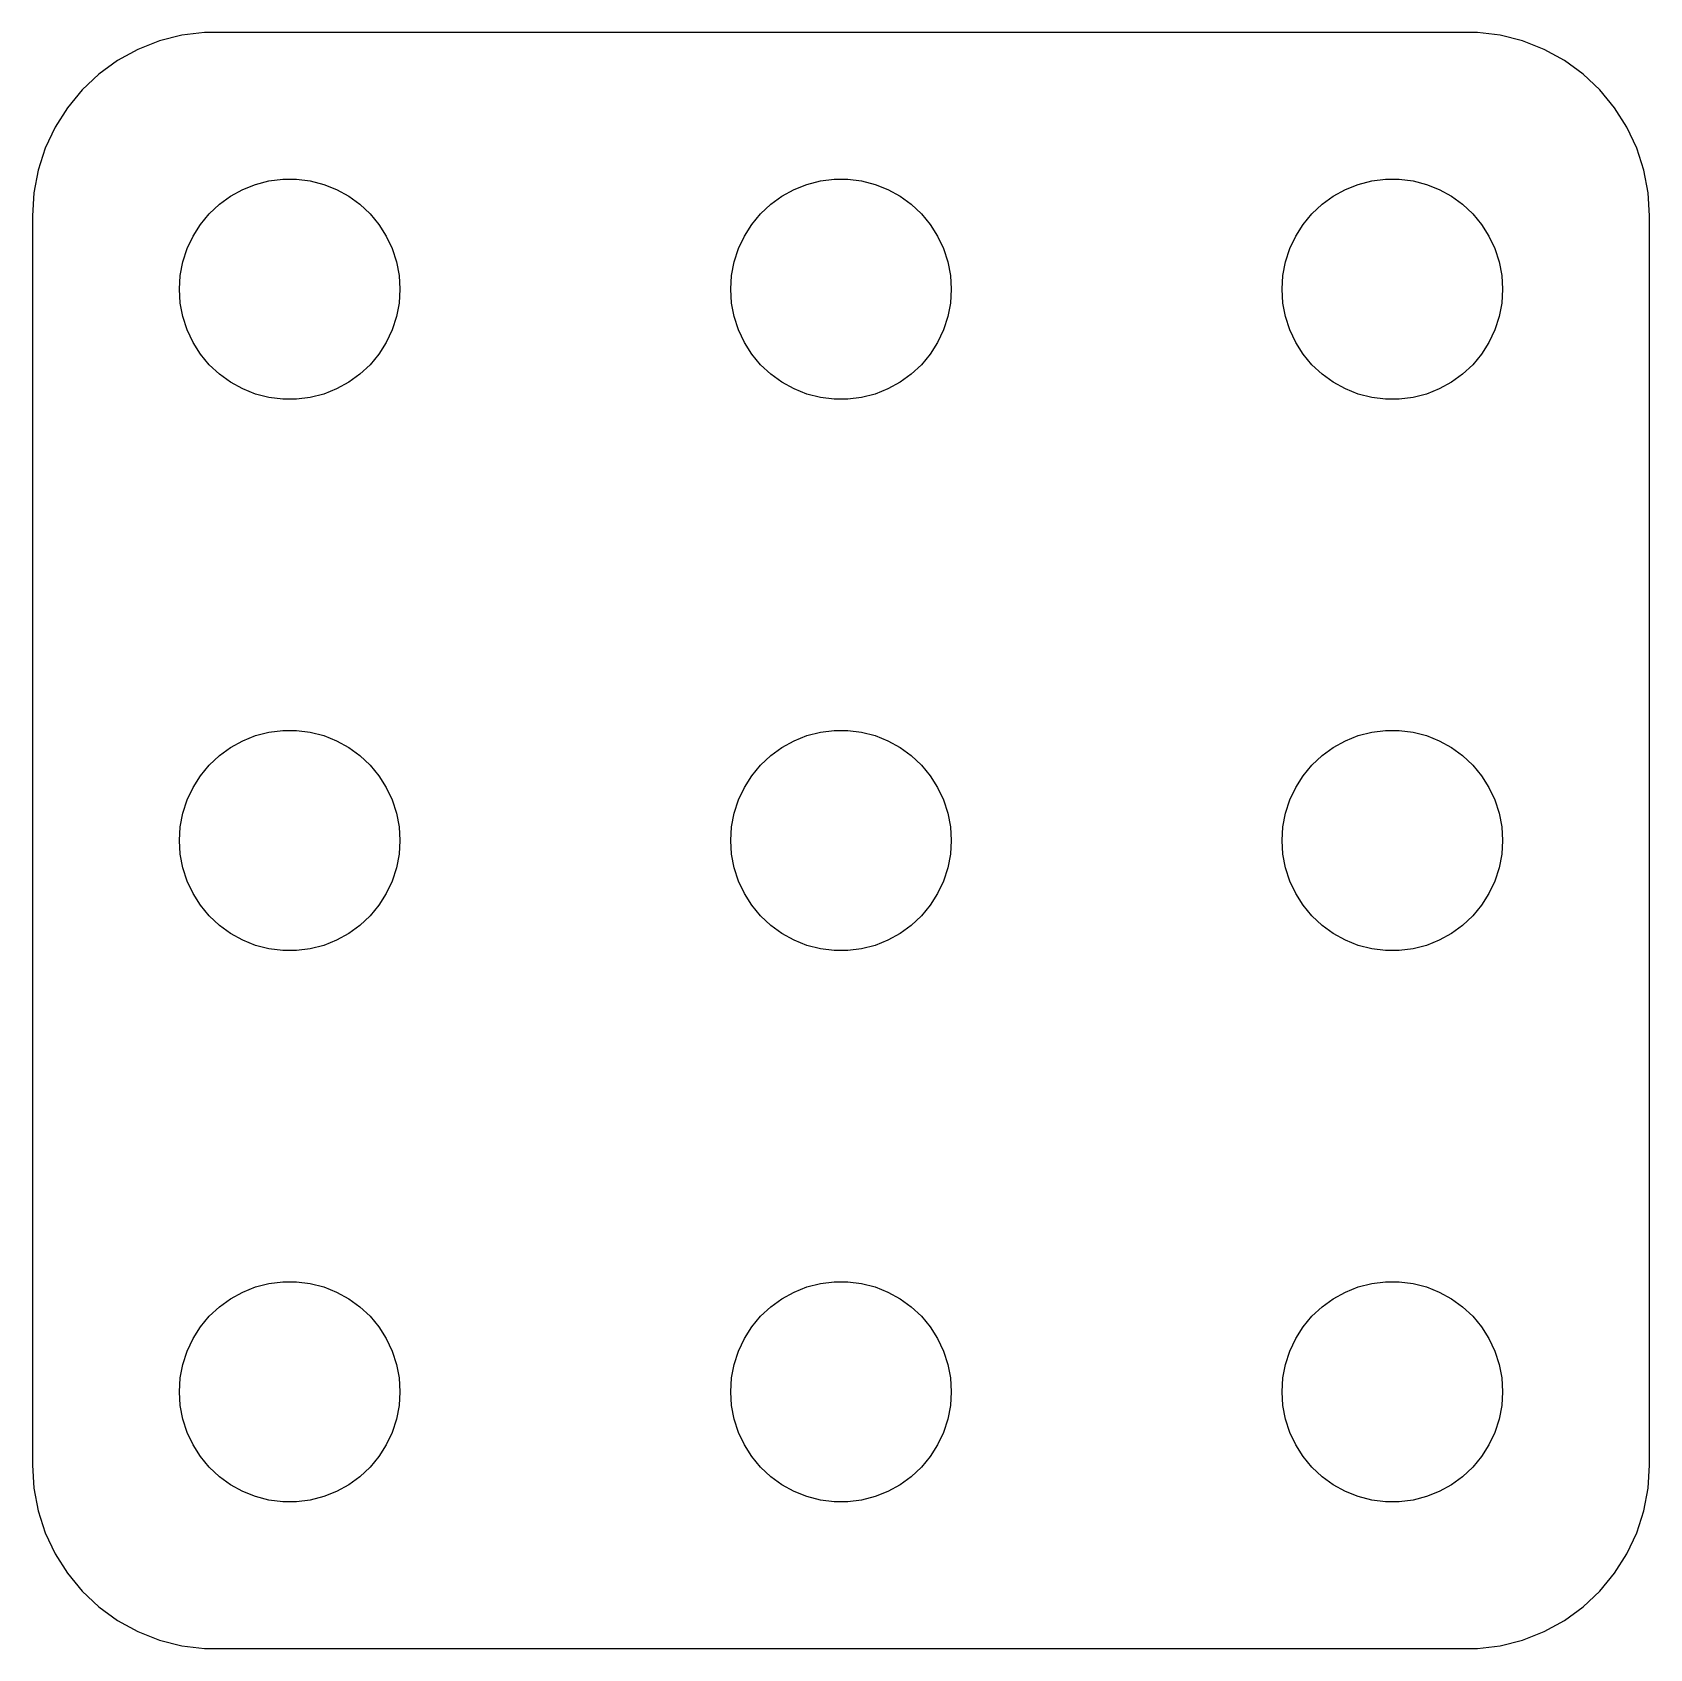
# Model space of a CAD drawing. Header units: metres. Extents: x -11 to 11, y -11 to 11.
import ezdxf

# ---------------------------------------------------------------- set-up
doc = ezdxf.new("R2010")
doc.units = ezdxf.units.M

msp = doc.modelspace()

# ---------------------------------------------------------------- linework, layer by layer
for p, q in [((-9.27254, 10.8776), (-9.56444, 10.7621)), ((-8.96844, 10.9557), (-9.27254, 10.8776)), ((-8.65697, 10.9951), (-8.96844, 10.9557)), ((8.65697, 10.9951), (-8.65697, 10.9951)), ((8.96844, 10.9557), (8.65697, 10.9951)), ((9.27254, 10.8776), (8.96844, 10.9557)), ((9.56444, 10.7621), (9.27254, 10.8776)), ((-9.83955, 10.6108), (-10.0936, 10.4263)), ((-9.56444, 10.7621), (-9.83955, 10.6108)), ((9.83955, 10.6108), (9.56444, 10.7621)), ((10.0936, 10.4263), (9.83955, 10.6108)), ((-10.0936, 10.4263), (-10.3224, 10.2114)), ((10.3224, 10.2114), (10.0936, 10.4263)), ((-10.3224, 10.2114), (-10.5225, 9.96945)), ((10.5225, 9.96945), (10.3224, 10.2114)), ((-10.5225, 9.96945), (-10.6908, 9.70438)), ((10.6908, 9.70438), (10.5225, 9.96945)), ((-10.6908, 9.70438), (-10.8244, 9.4203)), ((10.8244, 9.4203), (10.6908, 9.70438)), ((-10.8244, 9.4203), (-10.9214, 9.12172)), ((10.9214, 9.12172), (10.8244, 9.4203)), ((-10.9214, 9.12172), (-10.9803, 8.81332)), ((10.9803, 8.81332), (10.9214, 9.12172)), ((-10.9803, 8.81332), (-11, 8.5)), ((-8.30373, 8.76648), (-8.13866, 8.85724)), ((-8.13866, 8.85724), (-7.96352, 8.92657)), ((-7.96352, 8.92657), (-7.78107, 8.97342)), ((-7.78107, 8.97342), (-7.59418, 8.99704)), ((-7.59418, 8.99704), (-7.40581, 8.99704)), ((-7.40581, 8.99704), (-7.21892, 8.97342)), ((-7.21892, 8.97342), (-7.03647, 8.92657)), ((-7.03647, 8.92657), (-6.86133, 8.85724)), ((-6.86133, 8.85724), (-6.69626, 8.76648)), ((-0.803726, 8.76648), (-0.638657, 8.85724)), ((-0.638657, 8.85724), (-0.463516, 8.92657)), ((-0.463516, 8.92657), (-0.281067, 8.97342)), ((-0.281067, 8.97342), (-0.094177, 8.99704)), ((-0.094177, 8.99704), (0.094177, 8.99704)), ((0.094177, 8.99704), (0.281067, 8.97342)), ((0.281067, 8.97342), (0.463516, 8.92657)), ((0.463516, 8.92657), (0.638657, 8.85724)), ((0.638657, 8.85724), (0.803726, 8.76648)), ((6.69626, 8.76648), (6.86133, 8.85724)), ((6.86133, 8.85724), (7.03647, 8.92657)), ((7.03647, 8.92657), (7.21892, 8.97342)), ((7.21892, 8.97342), (7.40581, 8.99704)), ((7.40581, 8.99704), (7.59418, 8.99704)), ((7.59418, 8.99704), (7.78107, 8.97342)), ((7.78107, 8.97342), (7.96352, 8.92657)), ((7.96352, 8.92657), (8.13866, 8.85724)), ((8.13866, 8.85724), (8.30373, 8.76648)), ((11, 8.5), (10.9803, 8.81332)), ((-8.59344, 8.52681), (-8.45613, 8.65576)), ((-8.45613, 8.65576), (-8.30373, 8.76648)), ((-6.69626, 8.76648), (-6.54385, 8.65576)), ((-6.54385, 8.65576), (-6.40654, 8.52681)), ((-1.09344, 8.52681), (-0.956131, 8.65576)), ((-0.956131, 8.65576), (-0.803726, 8.76648)), ((0.803726, 8.76648), (0.956131, 8.65576)), ((0.956131, 8.65576), (1.09344, 8.52681)), ((6.40654, 8.52681), (6.54385, 8.65576)), ((6.54385, 8.65576), (6.69626, 8.76648)), ((8.30373, 8.76648), (8.45613, 8.65576)), ((8.45613, 8.65576), (8.59344, 8.52681)), ((-11, 8.5), (-11, -8.5)), ((-8.81445, 8.22263), (-8.71352, 8.38167)), ((-8.71352, 8.38167), (-8.59344, 8.52681)), ((-6.40654, 8.52681), (-6.28647, 8.38167)), ((-6.28647, 8.38167), (-6.18553, 8.22263)), ((-1.31445, 8.22263), (-1.21352, 8.38167)), ((-1.21352, 8.38167), (-1.09344, 8.52681)), ((1.09344, 8.52681), (1.21352, 8.38167)), ((1.21352, 8.38167), (1.31445, 8.22263)), ((6.18553, 8.22263), (6.28647, 8.38167)), ((6.28647, 8.38167), (6.40654, 8.52681)), ((8.59344, 8.52681), (8.71352, 8.38167)), ((8.71352, 8.38167), (8.81445, 8.22263)), ((11, -8.5), (11, 8.5)), ((-8.89465, 8.05219), (-8.81445, 8.22263)), ((-6.18553, 8.22263), (-6.10533, 8.05219)), ((-1.39465, 8.05219), (-1.31445, 8.22263)), ((1.31445, 8.22263), (1.39465, 8.05219)), ((6.10533, 8.05219), (6.18553, 8.22263)), ((8.81445, 8.22263), (8.89465, 8.05219)), ((-8.95287, 7.87303), (-8.89465, 8.05219)), ((-6.10533, 8.05219), (-6.04712, 7.87303)), ((-1.45287, 7.87303), (-1.39465, 8.05219)), ((1.39465, 8.05219), (1.45287, 7.87303)), ((6.04712, 7.87303), (6.10533, 8.05219)), ((8.89465, 8.05219), (8.95287, 7.87303)), ((-8.98816, 7.68799), (-8.95287, 7.87303)), ((-6.04712, 7.87303), (-6.01183, 7.68799)), ((-1.48816, 7.68799), (-1.45287, 7.87303)), ((1.45287, 7.87303), (1.48816, 7.68799)), ((6.01183, 7.68799), (6.04712, 7.87303)), ((8.95287, 7.87303), (8.98816, 7.68799)), ((-9, 7.5), (-8.98816, 7.68799)), ((-8.98816, 7.312), (-9, 7.5)), ((-6.01183, 7.68799), (-6, 7.5)), ((-6, 7.5), (-6.01183, 7.312)), ((-1.5, 7.5), (-1.48816, 7.68799)), ((-1.48816, 7.312), (-1.5, 7.5)), ((1.48816, 7.68799), (1.5, 7.5)), ((1.5, 7.5), (1.48816, 7.312)), ((6, 7.5), (6.01183, 7.68799)), ((6.01183, 7.312), (6, 7.5)), ((8.98816, 7.68799), (9, 7.5)), ((9, 7.5), (8.98816, 7.312)), ((-8.95287, 7.12695), (-8.98816, 7.312)), ((-6.01183, 7.312), (-6.04712, 7.12695)), ((-1.45287, 7.12695), (-1.48816, 7.312)), ((1.48816, 7.312), (1.45287, 7.12695)), ((6.04712, 7.12695), (6.01183, 7.312)), ((8.98816, 7.312), (8.95287, 7.12695)), ((-8.89465, 6.9478), (-8.95287, 7.12695)), ((-6.04712, 7.12695), (-6.10533, 6.9478)), ((-1.39465, 6.9478), (-1.45287, 7.12695)), ((1.45287, 7.12695), (1.39465, 6.9478)), ((6.10533, 6.9478), (6.04712, 7.12695)), ((8.95287, 7.12695), (8.89465, 6.9478)), ((-8.81445, 6.77736), (-8.89465, 6.9478)), ((-6.10533, 6.9478), (-6.18553, 6.77736)), ((-1.31445, 6.77736), (-1.39465, 6.9478)), ((1.39465, 6.9478), (1.31445, 6.77736)), ((6.18553, 6.77736), (6.10533, 6.9478)), ((8.89465, 6.9478), (8.81445, 6.77736)), ((-8.71352, 6.61832), (-8.81445, 6.77736)), ((-8.59344, 6.47318), (-8.71352, 6.61832)), ((-6.28647, 6.61832), (-6.40654, 6.47318)), ((-6.18553, 6.77736), (-6.28647, 6.61832)), ((-1.21352, 6.61832), (-1.31445, 6.77736)), ((-1.09344, 6.47318), (-1.21352, 6.61832)), ((1.21352, 6.61832), (1.09344, 6.47318)), ((1.31445, 6.77736), (1.21352, 6.61832)), ((6.28647, 6.61832), (6.18553, 6.77736)), ((6.40654, 6.47318), (6.28647, 6.61832)), ((8.71352, 6.61832), (8.59344, 6.47318)), ((8.81445, 6.77736), (8.71352, 6.61832)), ((-8.45613, 6.34422), (-8.59344, 6.47318)), ((-6.40654, 6.47318), (-6.54385, 6.34422)), ((-0.956131, 6.34422), (-1.09344, 6.47318)), ((1.09344, 6.47318), (0.956131, 6.34422)), ((6.54385, 6.34422), (6.40654, 6.47318)), ((8.59344, 6.47318), (8.45613, 6.34422)), ((-8.30373, 6.23351), (-8.45613, 6.34422)), ((-8.13866, 6.14275), (-8.30373, 6.23351)), ((-6.69626, 6.23351), (-6.86133, 6.14275)), ((-6.54385, 6.34422), (-6.69626, 6.23351)), ((-0.803726, 6.23351), (-0.956131, 6.34422)), ((-0.638657, 6.14275), (-0.803726, 6.23351)), ((0.803726, 6.23351), (0.638657, 6.14275)), ((0.956131, 6.34422), (0.803726, 6.23351)), ((6.69626, 6.23351), (6.54385, 6.34422)), ((6.86133, 6.14275), (6.69626, 6.23351)), ((8.30373, 6.23351), (8.13866, 6.14275)), ((8.45613, 6.34422), (8.30373, 6.23351)), ((-7.96352, 6.07341), (-8.13866, 6.14275)), ((-7.78107, 6.02657), (-7.96352, 6.07341)), ((-7.59418, 6.00294), (-7.78107, 6.02657)), ((-7.40581, 6.00294), (-7.59418, 6.00294)), ((-7.21892, 6.02657), (-7.40581, 6.00294)), ((-7.03647, 6.07341), (-7.21892, 6.02657)), ((-6.86133, 6.14275), (-7.03647, 6.07341)), ((-0.463516, 6.07341), (-0.638657, 6.14275)), ((-0.281067, 6.02657), (-0.463516, 6.07341)), ((-0.094177, 6.00294), (-0.281067, 6.02657)), ((0.094177, 6.00294), (-0.094177, 6.00294)), ((0.281067, 6.02657), (0.094177, 6.00294)), ((0.463516, 6.07341), (0.281067, 6.02657)), ((0.638657, 6.14275), (0.463516, 6.07341)), ((7.03647, 6.07341), (6.86133, 6.14275)), ((7.21892, 6.02657), (7.03647, 6.07341)), ((7.40581, 6.00294), (7.21892, 6.02657)), ((7.59418, 6.00294), (7.40581, 6.00294)), ((7.78107, 6.02657), (7.59418, 6.00294)), ((7.96352, 6.07341), (7.78107, 6.02657)), ((8.13866, 6.14275), (7.96352, 6.07341)), ((-8.30373, 1.26648), (-8.13866, 1.35724)), ((-8.13866, 1.35724), (-7.96352, 1.42657)), ((-7.96352, 1.42657), (-7.78107, 1.47342)), ((-7.78107, 1.47342), (-7.59418, 1.49704)), ((-7.59418, 1.49704), (-7.40581, 1.49704)), ((-7.40581, 1.49704), (-7.21892, 1.47342)), ((-7.21892, 1.47342), (-7.03647, 1.42657)), ((-7.03647, 1.42657), (-6.86133, 1.35724)), ((-6.86133, 1.35724), (-6.69626, 1.26648)), ((-0.803726, 1.26648), (-0.638657, 1.35724)), ((-0.638657, 1.35724), (-0.463516, 1.42657)), ((-0.463516, 1.42657), (-0.281067, 1.47342)), ((-0.281067, 1.47342), (-0.094177, 1.49704)), ((-0.094177, 1.49704), (0.094177, 1.49704)), ((0.094177, 1.49704), (0.281067, 1.47342)), ((0.281067, 1.47342), (0.463516, 1.42657)), ((0.463516, 1.42657), (0.638657, 1.35724)), ((0.638657, 1.35724), (0.803726, 1.26648)), ((6.69626, 1.26648), (6.86133, 1.35724)), ((6.86133, 1.35724), (7.03647, 1.42657)), ((7.03647, 1.42657), (7.21892, 1.47342)), ((7.21892, 1.47342), (7.40581, 1.49704)), ((7.40581, 1.49704), (7.59418, 1.49704)), ((7.59418, 1.49704), (7.78107, 1.47342)), ((7.78107, 1.47342), (7.96352, 1.42657)), ((7.96352, 1.42657), (8.13866, 1.35724)), ((8.13866, 1.35724), (8.30373, 1.26648)), ((-8.59344, 1.02681), (-8.45613, 1.15576)), ((-8.45613, 1.15576), (-8.30373, 1.26648)), ((-6.69626, 1.26648), (-6.54385, 1.15576)), ((-6.54385, 1.15576), (-6.40654, 1.02681)), ((-1.09344, 1.02681), (-0.956131, 1.15576)), ((-0.956131, 1.15576), (-0.803726, 1.26648)), ((0.803726, 1.26648), (0.956131, 1.15576)), ((0.956131, 1.15576), (1.09344, 1.02681)), ((6.40654, 1.02681), (6.54385, 1.15576)), ((6.54385, 1.15576), (6.69626, 1.26648)), ((8.30373, 1.26648), (8.45613, 1.15576)), ((8.45613, 1.15576), (8.59344, 1.02681)), ((-8.81445, 0.722626), (-8.71352, 0.881668)), ((-8.71352, 0.881668), (-8.59344, 1.02681)), ((-6.40654, 1.02681), (-6.28647, 0.881668)), ((-6.28647, 0.881668), (-6.18553, 0.722626)), ((-1.31445, 0.722626), (-1.21352, 0.881668)), ((-1.21352, 0.881668), (-1.09344, 1.02681)), ((1.09344, 1.02681), (1.21352, 0.881668)), ((1.21352, 0.881668), (1.31445, 0.722626)), ((6.18553, 0.722626), (6.28647, 0.881668)), ((6.28647, 0.881668), (6.40654, 1.02681)), ((8.59344, 1.02681), (8.71352, 0.881668)), ((8.71352, 0.881668), (8.81445, 0.722626)), ((-8.89465, 0.552185), (-8.81445, 0.722626)), ((-6.18553, 0.722626), (-6.10533, 0.552185)), ((-1.39465, 0.552185), (-1.31445, 0.722626)), ((1.31445, 0.722626), (1.39465, 0.552185)), ((6.10533, 0.552185), (6.18553, 0.722626)), ((8.81445, 0.722626), (8.89465, 0.552185)), ((-8.95287, 0.373032), (-8.89465, 0.552185)), ((-6.10533, 0.552185), (-6.04712, 0.373032)), ((-1.45287, 0.373032), (-1.39465, 0.552185)), ((1.39465, 0.552185), (1.45287, 0.373032)), ((6.04712, 0.373032), (6.10533, 0.552185)), ((8.89465, 0.552185), (8.95287, 0.373032)), ((-8.98816, 0.187988), (-8.95287, 0.373032)), ((-6.04712, 0.373032), (-6.01183, 0.187988)), ((-1.48816, 0.187988), (-1.45287, 0.373032)), ((1.45287, 0.373032), (1.48816, 0.187988)), ((6.01183, 0.187988), (6.04712, 0.373032)), ((8.95287, 0.373032), (8.98816, 0.187988)), ((-9, 0), (-8.98816, 0.187988)), ((-8.98816, -0.187988), (-9, 0)), ((-6.01183, 0.187988), (-6, 0)), ((-6, 0), (-6.01183, -0.187988)), ((-1.5, 0), (-1.48816, 0.187988)), ((-1.48816, -0.187988), (-1.5, 0)), ((1.48816, 0.187988), (1.5, 0)), ((1.5, 0), (1.48816, -0.187988)), ((6, 0), (6.01183, 0.187988)), ((6.01183, -0.187988), (6, 0)), ((8.98816, 0.187988), (9, 0)), ((9, 0), (8.98816, -0.187988)), ((-8.95287, -0.373032), (-8.98816, -0.187988)), ((-6.01183, -0.187988), (-6.04712, -0.373032)), ((-1.45287, -0.373032), (-1.48816, -0.187988)), ((1.48816, -0.187988), (1.45287, -0.373032)), ((6.04712, -0.373032), (6.01183, -0.187988)), ((8.98816, -0.187988), (8.95287, -0.373032)), ((-8.89465, -0.552185), (-8.95287, -0.373032)), ((-6.04712, -0.373032), (-6.10533, -0.552185)), ((-1.39465, -0.552185), (-1.45287, -0.373032)), ((1.45287, -0.373032), (1.39465, -0.552185)), ((6.10533, -0.552185), (6.04712, -0.373032)), ((8.95287, -0.373032), (8.89465, -0.552185)), ((-8.81445, -0.722626), (-8.89465, -0.552185)), ((-6.10533, -0.552185), (-6.18553, -0.722626)), ((-1.31445, -0.722626), (-1.39465, -0.552185)), ((1.39465, -0.552185), (1.31445, -0.722626)), ((6.18553, -0.722626), (6.10533, -0.552185)), ((8.89465, -0.552185), (8.81445, -0.722626)), ((-8.71352, -0.881668), (-8.81445, -0.722626)), ((-6.18553, -0.722626), (-6.28647, -0.881668)), ((-1.21352, -0.881668), (-1.31445, -0.722626)), ((1.31445, -0.722626), (1.21352, -0.881668)), ((6.28647, -0.881668), (6.18553, -0.722626)), ((8.81445, -0.722626), (8.71352, -0.881668)), ((-8.59344, -1.02681), (-8.71352, -0.881668)), ((-8.45613, -1.15576), (-8.59344, -1.02681)), ((-6.40654, -1.02681), (-6.54385, -1.15576)), ((-6.28647, -0.881668), (-6.40654, -1.02681)), ((-1.09344, -1.02681), (-1.21352, -0.881668)), ((-0.956131, -1.15576), (-1.09344, -1.02681)), ((1.09344, -1.02681), (0.956131, -1.15576)), ((1.21352, -0.881668), (1.09344, -1.02681)), ((6.40654, -1.02681), (6.28647, -0.881668)), ((6.54385, -1.15576), (6.40654, -1.02681)), ((8.59344, -1.02681), (8.45613, -1.15576)), ((8.71352, -0.881668), (8.59344, -1.02681)), ((-8.30373, -1.26648), (-8.45613, -1.15576)), ((-8.13866, -1.35724), (-8.30373, -1.26648)), ((-6.69626, -1.26648), (-6.86133, -1.35724)), ((-6.54385, -1.15576), (-6.69626, -1.26648)), ((-0.803726, -1.26648), (-0.956131, -1.15576)), ((-0.638657, -1.35724), (-0.803726, -1.26648)), ((0.803726, -1.26648), (0.638657, -1.35724)), ((0.956131, -1.15576), (0.803726, -1.26648)), ((6.69626, -1.26648), (6.54385, -1.15576)), ((6.86133, -1.35724), (6.69626, -1.26648)), ((8.30373, -1.26648), (8.13866, -1.35724)), ((8.45613, -1.15576), (8.30373, -1.26648)), ((-7.96352, -1.42657), (-8.13866, -1.35724)), ((-7.78107, -1.47342), (-7.96352, -1.42657)), ((-7.59418, -1.49704), (-7.78107, -1.47342)), ((-7.40581, -1.49704), (-7.59418, -1.49704)), ((-7.21892, -1.47342), (-7.40581, -1.49704)), ((-7.03647, -1.42657), (-7.21892, -1.47342)), ((-6.86133, -1.35724), (-7.03647, -1.42657)), ((-0.463516, -1.42657), (-0.638657, -1.35724)), ((-0.281067, -1.47342), (-0.463516, -1.42657)), ((-0.094177, -1.49704), (-0.281067, -1.47342)), ((0.094177, -1.49704), (-0.094177, -1.49704)), ((0.281067, -1.47342), (0.094177, -1.49704)), ((0.463516, -1.42657), (0.281067, -1.47342)), ((0.638657, -1.35724), (0.463516, -1.42657)), ((7.03647, -1.42657), (6.86133, -1.35724)), ((7.21892, -1.47342), (7.03647, -1.42657)), ((7.40581, -1.49704), (7.21892, -1.47342)), ((7.59418, -1.49704), (7.40581, -1.49704)), ((7.78107, -1.47342), (7.59418, -1.49704)), ((7.96352, -1.42657), (7.78107, -1.47342)), ((8.13866, -1.35724), (7.96352, -1.42657)), ((-8.30373, -6.23351), (-8.13866, -6.14275)), ((-8.13866, -6.14275), (-7.96352, -6.07341)), ((-7.96352, -6.07341), (-7.78107, -6.02657)), ((-7.78107, -6.02657), (-7.59418, -6.00294)), ((-7.59418, -6.00294), (-7.40581, -6.00294)), ((-7.40581, -6.00294), (-7.21892, -6.02657)), ((-7.21892, -6.02657), (-7.03647, -6.07341)), ((-7.03647, -6.07341), (-6.86133, -6.14275)), ((-6.86133, -6.14275), (-6.69626, -6.23351)), ((-0.803726, -6.23351), (-0.638657, -6.14275)), ((-0.638657, -6.14275), (-0.463516, -6.07341)), ((-0.463516, -6.07341), (-0.281067, -6.02657)), ((-0.281067, -6.02657), (-0.094177, -6.00294)), ((-0.094177, -6.00294), (0.094177, -6.00294)), ((0.094177, -6.00294), (0.281067, -6.02657)), ((0.281067, -6.02657), (0.463516, -6.07341)), ((0.463516, -6.07341), (0.638657, -6.14275)), ((0.638657, -6.14275), (0.803726, -6.23351)), ((6.69626, -6.23351), (6.86133, -6.14275)), ((6.86133, -6.14275), (7.03647, -6.07341)), ((7.03647, -6.07341), (7.21892, -6.02657)), ((7.21892, -6.02657), (7.40581, -6.00294)), ((7.40581, -6.00294), (7.59418, -6.00294)), ((7.59418, -6.00294), (7.78107, -6.02657)), ((7.78107, -6.02657), (7.96352, -6.07341)), ((7.96352, -6.07341), (8.13866, -6.14275)), ((8.13866, -6.14275), (8.30373, -6.23351)), ((-8.59344, -6.47318), (-8.45613, -6.34422)), ((-8.45613, -6.34422), (-8.30373, -6.23351)), ((-6.69626, -6.23351), (-6.54385, -6.34422)), ((-6.54385, -6.34422), (-6.40654, -6.47318)), ((-1.09344, -6.47318), (-0.956131, -6.34422)), ((-0.956131, -6.34422), (-0.803726, -6.23351)), ((0.803726, -6.23351), (0.956131, -6.34422)), ((0.956131, -6.34422), (1.09344, -6.47318)), ((6.40654, -6.47318), (6.54385, -6.34422)), ((6.54385, -6.34422), (6.69626, -6.23351)), ((8.30373, -6.23351), (8.45613, -6.34422)), ((8.45613, -6.34422), (8.59344, -6.47318)), ((-8.71352, -6.61832), (-8.59344, -6.47318)), ((-6.40654, -6.47318), (-6.28647, -6.61832)), ((-1.21352, -6.61832), (-1.09344, -6.47318)), ((1.09344, -6.47318), (1.21352, -6.61832)), ((6.28647, -6.61832), (6.40654, -6.47318)), ((8.59344, -6.47318), (8.71352, -6.61832)), ((-8.89465, -6.9478), (-8.81445, -6.77736)), ((-8.81445, -6.77736), (-8.71352, -6.61832)), ((-6.28647, -6.61832), (-6.18553, -6.77736)), ((-6.18553, -6.77736), (-6.10533, -6.9478)), ((-1.39465, -6.9478), (-1.31445, -6.77736)), ((-1.31445, -6.77736), (-1.21352, -6.61832)), ((1.21352, -6.61832), (1.31445, -6.77736)), ((1.31445, -6.77736), (1.39465, -6.9478)), ((6.10533, -6.9478), (6.18553, -6.77736)), ((6.18553, -6.77736), (6.28647, -6.61832)), ((8.71352, -6.61832), (8.81445, -6.77736)), ((8.81445, -6.77736), (8.89465, -6.9478)), ((-8.95287, -7.12695), (-8.89465, -6.9478)), ((-6.10533, -6.9478), (-6.04712, -7.12695)), ((-1.45287, -7.12695), (-1.39465, -6.9478)), ((1.39465, -6.9478), (1.45287, -7.12695)), ((6.04712, -7.12695), (6.10533, -6.9478)), ((8.89465, -6.9478), (8.95287, -7.12695)), ((-8.98816, -7.312), (-8.95287, -7.12695)), ((-6.04712, -7.12695), (-6.01183, -7.312)), ((-1.48816, -7.312), (-1.45287, -7.12695)), ((1.45287, -7.12695), (1.48816, -7.312)), ((6.01183, -7.312), (6.04712, -7.12695)), ((8.95287, -7.12695), (8.98816, -7.312)), ((-9, -7.5), (-8.98816, -7.312)), ((-6.01183, -7.312), (-6, -7.5)), ((-1.5, -7.5), (-1.48816, -7.312)), ((1.48816, -7.312), (1.5, -7.5)), ((6, -7.5), (6.01183, -7.312)), ((8.98816, -7.312), (9, -7.5)), ((-8.98816, -7.68799), (-9, -7.5)), ((-8.95287, -7.87303), (-8.98816, -7.68799)), ((-6.01183, -7.68799), (-6.04712, -7.87303)), ((-6, -7.5), (-6.01183, -7.68799)), ((-1.48816, -7.68799), (-1.5, -7.5)), ((-1.45287, -7.87303), (-1.48816, -7.68799)), ((1.48816, -7.68799), (1.45287, -7.87303)), ((1.5, -7.5), (1.48816, -7.68799)), ((6.01183, -7.68799), (6, -7.5)), ((6.04712, -7.87303), (6.01183, -7.68799)), ((8.98816, -7.68799), (8.95287, -7.87303)), ((9, -7.5), (8.98816, -7.68799)), ((-8.89465, -8.05219), (-8.95287, -7.87303)), ((-6.04712, -7.87303), (-6.10533, -8.05219)), ((-1.39465, -8.05219), (-1.45287, -7.87303)), ((1.45287, -7.87303), (1.39465, -8.05219)), ((6.10533, -8.05219), (6.04712, -7.87303)), ((8.95287, -7.87303), (8.89465, -8.05219)), ((-8.81445, -8.22263), (-8.89465, -8.05219)), ((-6.10533, -8.05219), (-6.18553, -8.22263)), ((-1.31445, -8.22263), (-1.39465, -8.05219)), ((1.39465, -8.05219), (1.31445, -8.22263)), ((6.18553, -8.22263), (6.10533, -8.05219)), ((8.89465, -8.05219), (8.81445, -8.22263)), ((-8.71352, -8.38167), (-8.81445, -8.22263)), ((-6.18553, -8.22263), (-6.28647, -8.38167)), ((-1.21352, -8.38167), (-1.31445, -8.22263)), ((1.31445, -8.22263), (1.21352, -8.38167)), ((6.28647, -8.38167), (6.18553, -8.22263)), ((8.81445, -8.22263), (8.71352, -8.38167)), ((-11, -8.5), (-10.9803, -8.81332)), ((-8.59344, -8.52681), (-8.71352, -8.38167)), ((-8.45613, -8.65576), (-8.59344, -8.52681)), ((-6.40654, -8.52681), (-6.54385, -8.65576)), ((-6.28647, -8.38167), (-6.40654, -8.52681)), ((-1.09344, -8.52681), (-1.21352, -8.38167)), ((-0.956131, -8.65576), (-1.09344, -8.52681)), ((1.09344, -8.52681), (0.956131, -8.65576)), ((1.21352, -8.38167), (1.09344, -8.52681)), ((6.40654, -8.52681), (6.28647, -8.38167)), ((6.54385, -8.65576), (6.40654, -8.52681)), ((8.59344, -8.52681), (8.45613, -8.65576)), ((8.71352, -8.38167), (8.59344, -8.52681)), ((10.9803, -8.81332), (11, -8.5)), ((-8.30373, -8.76648), (-8.45613, -8.65576)), ((-8.13866, -8.85724), (-8.30373, -8.76648)), ((-6.69626, -8.76648), (-6.86133, -8.85724)), ((-6.54385, -8.65576), (-6.69626, -8.76648)), ((-0.803726, -8.76648), (-0.956131, -8.65576)), ((-0.638657, -8.85724), (-0.803726, -8.76648)), ((0.803726, -8.76648), (0.638657, -8.85724)), ((0.956131, -8.65576), (0.803726, -8.76648)), ((6.69626, -8.76648), (6.54385, -8.65576)), ((6.86133, -8.85724), (6.69626, -8.76648)), ((8.30373, -8.76648), (8.13866, -8.85724)), ((8.45613, -8.65576), (8.30373, -8.76648)), ((-10.9803, -8.81332), (-10.9214, -9.12172)), ((-7.96352, -8.92657), (-8.13866, -8.85724)), ((-7.78107, -8.97342), (-7.96352, -8.92657)), ((-7.59418, -8.99704), (-7.78107, -8.97342)), ((-7.40581, -8.99704), (-7.59418, -8.99704)), ((-7.21892, -8.97342), (-7.40581, -8.99704)), ((-7.03647, -8.92657), (-7.21892, -8.97342)), ((-6.86133, -8.85724), (-7.03647, -8.92657)), ((-0.463516, -8.92657), (-0.638657, -8.85724)), ((-0.281067, -8.97342), (-0.463516, -8.92657)), ((-0.094177, -8.99704), (-0.281067, -8.97342)), ((0.094177, -8.99704), (-0.094177, -8.99704)), ((0.281067, -8.97342), (0.094177, -8.99704)), ((0.463516, -8.92657), (0.281067, -8.97342)), ((0.638657, -8.85724), (0.463516, -8.92657)), ((7.03647, -8.92657), (6.86133, -8.85724)), ((7.21892, -8.97342), (7.03647, -8.92657)), ((7.40581, -8.99704), (7.21892, -8.97342)), ((7.59418, -8.99704), (7.40581, -8.99704)), ((7.78107, -8.97342), (7.59418, -8.99704)), ((7.96352, -8.92657), (7.78107, -8.97342)), ((8.13866, -8.85724), (7.96352, -8.92657)), ((10.9214, -9.12172), (10.9803, -8.81332)), ((-10.9214, -9.12172), (-10.8244, -9.4203)), ((10.8244, -9.4203), (10.9214, -9.12172)), ((-10.8244, -9.4203), (-10.6908, -9.70438)), ((10.6908, -9.70438), (10.8244, -9.4203)), ((-10.6908, -9.70438), (-10.5225, -9.96945)), ((10.5225, -9.96945), (10.6908, -9.70438)), ((-10.5225, -9.96945), (-10.3224, -10.2114)), ((10.3224, -10.2114), (10.5225, -9.96945)), ((-10.3224, -10.2114), (-10.0936, -10.4263)), ((10.0936, -10.4263), (10.3224, -10.2114)), ((-10.0936, -10.4263), (-9.83955, -10.6108)), ((9.83955, -10.6108), (10.0936, -10.4263)), ((-9.83955, -10.6108), (-9.56444, -10.7621)), ((-9.56444, -10.7621), (-9.27254, -10.8776)), ((9.27254, -10.8776), (9.56444, -10.7621)), ((9.56444, -10.7621), (9.83955, -10.6108)), ((-9.27254, -10.8776), (-8.96844, -10.9557)), ((-8.96844, -10.9557), (-8.65697, -10.9951)), ((-8.65697, -10.9951), (8.65697, -10.9951)), ((8.65697, -10.9951), (8.96844, -10.9557)), ((8.96844, -10.9557), (9.27254, -10.8776))]:
    msp.add_line(p, q)

doc.saveas('drawing.dxf')
